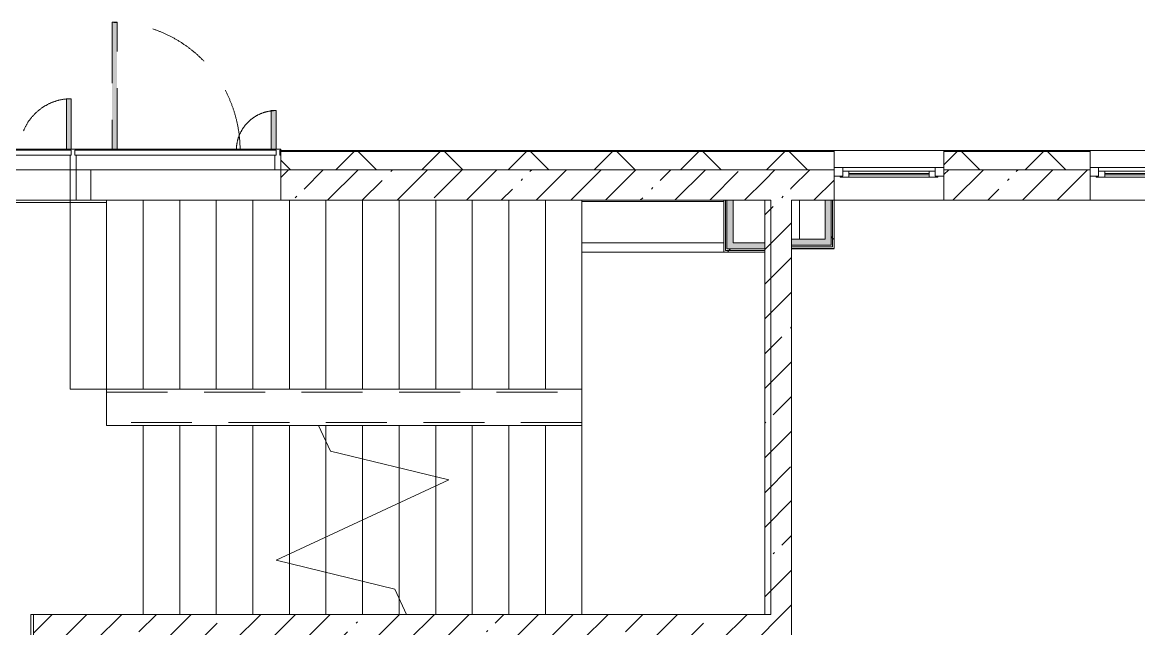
# Model space of a CAD drawing. Header units: millimetres. Extents: x 35098 to 231722, y -8553 to 29000.
# Drawn here: x 199200 to 208361, y 17634 to 22610 of the extents above; entities that cross this region are included whole.
import ezdxf

# ---------------------------------------------------------------- set-up
doc = ezdxf.new("R2010")
doc.units = ezdxf.units.MM
doc.linetypes.add('200_ШТРИХ__ш1_п0_6_', pattern=[800, 500, -300])
for name, color, linetype, lineweight in [('A-DETL-MBND-1', 7, '200_ШТРИХ__ш1_п0_6_', 9), ('A-GLAZ-2', 7, 'Continuous', 5), ('A-GLAZ-CWMG-1', 7, 'Continuous', 5), ('A-WALL', 7, 'Continuous', 9), ('A-WALL-4', 7, 'Continuous', 5), ('I-WALL-3', 7, 'Continuous', 5), ('S-STRS-4', 7, 'Continuous', 5), ('S-STRS-MBND-2', 7, 'Continuous', 5)]:
    doc.layers.add(name, color=color, linetype=linetype, lineweight=lineweight)
for name, color, linetype, lineweight, true_color in [('A-FLOR-1', 7, 'Continuous', 5, 0xaaaaaa), ('I-WALL-1', 7, 'Continuous', 5, 0xe7e7e7), ('I-WALL-2', 7, 'Continuous', 9, 0xe7e7e7)]:
    doc.layers.add(name, color=color, linetype=linetype, lineweight=lineweight, true_color=true_color)
pattern_1 = [(45, (104712.3, 0), (-285.1231, 285.1231), []), (45, (104997.44, 0), (-285.1231, 285.1231), [504.031, -100.806, 16.764, -84.042])]
pattern_2 = [(45, (104712.3, 0), (-530.33, 530.33), []), (135, (104712.3, 0), (-530.33, -530.33), [])]

# ---------------------------------------------------------------- blocks, each defined once
blk = doc.blocks.new('120_Окно_СКБ_1Ст - 120_Окно_СКБ_1Ст 900х2500_h_ с форточкой-22877787-2_7_2_птичка')
at = {"layer": 'A-GLAZ-2'}
for p, q in [((-450, -127), (-450, -57)), ((-450, -57), (-380, -57)), ((450, -57), (-450, -57)), ((-380, -57), (-380, -127)), ((380, -87), (-380, -87)), ((-380, -87), (-380, -127)), ((-330, -137), (-330, -87)), ((330, -137), (330, -87)), ((380, -127), (380, -57)), ((380, -57), (450, -57)), ((380, -127), (380, -87)), ((450, -57), (450, -127)), ((-380, -127), (-450, -127)), ((-450, -127), (-400, -127)), ((-380, -127), (-400, -127)), ((-400, -127), (-400, -137)), ((-400, -137), (400, -137)), ((400, -137), (-400, -137)), ((-330, -107), (330, -107)), ((330, -117), (-330, -117)), ((450, -127), (380, -127)), ((400, -127), (380, -127)), ((400, -127), (450, -127)), ((400, -137), (400, -127))]:
    blk.add_line(p, q, dxfattribs=at)
blk = doc.blocks.new('120_Окно_СКБ_2Ст_Фрамуга сверху - 120_Окно_СКБ_2Ст_2300х2500_h_ ДОО-23103760-2_7_2_птичка')
at = {"layer": 'A-GLAZ-2'}
for p, q in [((-1150, -127), (-1150, -57)), ((-1150, -57), (-1080, -57)), ((1150, -57), (-1150, -57)), ((-1080, -57), (-1080, -127)), ((-1080, -57), (1080, -57)), ((520, -87), (-1080, -87)), ((-1080, -87), (-1080, -127)), ((-1030, -137), (-1030, -87)), ((470, -137), (470, -87)), ((520, -127), (520, -57)), ((520, -57), (590, -57)), ((520, -127), (520, -87)), ((590, -57), (590, -127)), ((1080, -87), (590, -87)), ((590, -87), (590, -127)), ((640, -137), (640, -87)), ((1030, -137), (1030, -87)), ((1080, -127), (1080, -57)), ((1080, -57), (1150, -57)), ((1080, -127), (1080, -87)), ((1150, -57), (1150, -127)), ((-1080, -127), (-1150, -127)), ((-1150, -127), (-1100, -127)), ((-1080, -127), (-1100, -127)), ((-1100, -127), (-1100, -137)), ((-1100, -137), (540, -137)), ((540, -137), (-1100, -137)), ((-1030, -107), (470, -107)), ((470, -117), (-1030, -117)), ((590, -127), (520, -127)), ((540, -127), (520, -127)), ((540, -127), (570, -127)), ((540, -127), (570, -127)), ((540, -137), (540, -127)), ((590, -127), (570, -127)), ((570, -127), (570, -137)), ((570, -137), (1100, -137)), ((1100, -137), (570, -137)), ((640, -107), (1030, -107)), ((1030, -117), (640, -117)), ((1150, -127), (1080, -127)), ((1100, -127), (1080, -127)), ((1100, -127), (1149.8, -127)), ((1100, -137), (1100, -127))]:
    blk.add_line(p, q, dxfattribs=at)
blk = doc.blocks.new('DRS_ДПУ_распашная__2Ст_Прямоугольная1 - ВН-4_ Нр_ДО_1500х2200 глухая-26741401-2_7_2_птичка')
at = {"layer": 'A-DETL-MBND-1'}
h = blk.add_hatch(color=256, dxfattribs=at)
h.paths.add_polyline_path([(-760, 10), (-730, 10), (-730, 1050), (-770, 1050), (-770, 10)])
h.paths.add_polyline_path([(-760, 0), (-760, 10), (-770, 0)])
h = blk.add_hatch(color=256, dxfattribs=at)
h.paths.add_polyline_path([(760, 0), (770, 0), (760, 10)])
h.paths.add_polyline_path([(770, 10), (770, 423.1), (730, 423.1), (735.1, 10), (760, 10)])
for p, q in [((-770, 1050), (-770, 10)), ((-730, 1050), (-770, 1050)), ((-730, 10), (-730, 1050)), ((770, 423.1), (730, 423.1)), ((730, 423.1), (730, 10)), ((770, 10), (770, 423.1))]:
    blk.add_line(p, q, dxfattribs=at)
for centre, radius, start, end in [((-770, 0), 1050, 0.55196, 90), ((770, 0), 423.1, 90, 178.61029)]:
    blk.add_arc(centre, radius, start, end, dxfattribs=at)
blk = doc.blocks.new('Прямоугольный импост - Импост структурный с накладкой - 170мм-23713241-2_7_2_птичка')
at = {"layer": 'A-DETL-MBND-1'}
for p, q in [((-10, 0), (0, 0)), ((0, 0), (0, -10))]:
    blk.add_line(p, q, dxfattribs=at)
blk = doc.blocks.new('DRS_ДПУ_распашная__2Ст_Прямоугольная1 - ВН-4_ Нр_ДО_1500х2200 глухая-26857260-2_7_2_птичка')
at = {"layer": 'A-DETL-MBND-1'}
blk.add_hatch(color=256, dxfattribs=at).paths.add_polyline_path([(-662.5, 10), (-632.5, 10), (-632.5, 1050), (-672.5, 1050), (-672.5, 10)])
h = blk.add_hatch(color=256, dxfattribs=at)
h.paths.add_polyline_path([(662.5, 0), (672.5, 0), (662.5, 10)])
h.paths.add_polyline_path([(662.5, 10), (672.5, 10), (672.5, 325.6), (632.5, 325.6), (632.5, 10)])
for p, q in [((-672.5, 1050), (-672.5, 10)), ((-632.5, 1050), (-672.5, 1050)), ((-632.5, 10), (-632.5, 1050)), ((672.5, 325.6), (632.5, 325.6)), ((632.5, 325.6), (632.5, 10)), ((672.5, 10), (672.5, 325.6))]:
    blk.add_line(p, q, dxfattribs=at)
for centre, radius, start, end in [((-672.5, 0), 1050, 0.55196, 90), ((672.5, 0), 325.6, 90, 178.15712)]:
    blk.add_arc(centre, radius, start, end, dxfattribs=at)
blk = doc.blocks.new('PNS_Панель прямоугольная1 - Нр_Стекло - 40мм-22959730-2_7_2_птичка')
at = {"layer": 'A-GLAZ-2'}
for p, q in [((-770, 0), (770, 0)), ((770, 0), (-770, 0)), ((-760, -40), (760, -40))]:
    blk.add_line(p, q, dxfattribs=at)
blk = doc.blocks.new('PNS_Панель прямоугольная1 - Нр_Стекло - 40мм-23689183-2_7_2_птичка')
at = {"layer": 'A-GLAZ-2'}
for p, q in [((-825, 0), (825, 0)), ((825, 0), (-825, 0)), ((-815, -40), (815, -40))]:
    blk.add_line(p, q, dxfattribs=at)
blk = doc.blocks.new('Прямоугольный импост - Импост структурный с накладкой - 170мм-22874516-2_7_2_птичка')
at = {"layer": 'A-GLAZ-CWMG-1'}
for p, q in [((-50, 40), (-50, 160)), ((-50, 160), (0, 160)), ((0, 160), (0, 40)), ((-40, 40), (-50, 40)), ((-50, -10), (-50, 0)), ((-50, 0), (-40, 0)), ((-40, 0), (-40, 40)), ((-10, 40), (-10, 0)), ((0, 40), (-10, 40)), ((-10, 0), (0, 0)), ((0, 0), (0, -10)), ((0, -10), (-50, -10))]:
    blk.add_line(p, q, dxfattribs=at)
blk = doc.blocks.new('Прямоугольный импост - Импост структурный с накладкой - 170мм-22855553-2_7_2_птичка')
at = {"layer": 'A-GLAZ-CWMG-1'}
for p, q in [((93360, 21560), (93360, 21570)), ((93360, 21570), (94880, 21570)), ((94880, 21570), (94880, 21560)), ((93360, 21400), (94880, 21400))]:
    blk.add_line(p, q, dxfattribs=at)
blk = doc.blocks.new('Прямоугольный импост - Импост структурный с накладкой - 170мм-23689142-2_7_2_птичка')
at = {"layer": 'A-GLAZ-CWMG-1'}
for p, q in [((94930, 21560), (94930, 21570)), ((94930, 21570), (96560, 21570)), ((96560, 21570), (96560, 21560)), ((94930, 21400), (96560, 21400))]:
    blk.add_line(p, q, dxfattribs=at)
blk = doc.blocks.new('Прямоугольный импост - Импост структурный с накладкой - 170мм-22874498-2_7_2_птичка')
at = {"layer": 'A-GLAZ-CWMG-1'}
for p, q in [((-25, 40), (-25, 160)), ((-25, 160), (25, 160)), ((25, 160), (25, 40)), ((-15, 40), (-25, 40)), ((-25, -10), (-25, 0)), ((-25, 0), (-15, 0)), ((-15, 0), (-15, 40)), ((15, 40), (15, 0)), ((25, 40), (15, 40)), ((15, 0), (25, 0)), ((25, 0), (25, -10)), ((25, -10), (-25, -10))]:
    blk.add_line(p, q, dxfattribs=at)
blk = doc.blocks.new('Зашивка приборов отопления31 - Зашивка приборов отопления-33324104-2_7_2_птичка')
at = {"layer": 'A-WALL-4'}
for p, q in [((126595, 120), (125430, 120)), ((126595, 45), (126595, 120)), ((126595, 45), (125430, 45)), ((125430, 45), (126595, 45)), ((126595, -295), (126595, 45)), ((125430, -295), (126595, -295))]:
    blk.add_line(p, q, dxfattribs=at)

msp = doc.modelspace()

# ---------------------------------------------------------------- hatches: boundary and pattern name
at = {"layer": 'A-WALL-4'}
h = msp.add_hatch(dxfattribs=at)
h.set_pattern_fill('FP_103', color=256, style=0, pattern_type=2)
h.set_pattern_definition([(45, (104712.3, 0), (-353.5534, 353.5534), []), (135, (104712.3, 0), (-353.5534, -353.5534), [])])
h.paths.add_polyline_path([(229942.3, 21400), (229942.3, 21550), (224862.5, 21550), (224862.5, 21400), (229792.3, 21400)])
h.paths.add_polyline_path([(223962.5, 21400), (223962.5, 21550), (222612.8, 21550), (222612.8, 21400), (223219.2, 21400)])
h.paths.add_polyline_path([(211161.4, 21400), (211562.8, 21400), (211562.8, 21550), (210262.5, 21550), (210262.5, 21400), (210762.3, 21400)])
h.paths.add_polyline_path([(213762.8, 21400), (213762.8, 21550), (212462.8, 21550), (212462.8, 21400), (213016.5, 21400)])
h.paths.add_polyline_path([(214662.8, 21400), (215962.3, 21400), (215962.3, 21550), (214662.8, 21550)])
h.paths.add_polyline_path([(220812.8, 21400), (221712.8, 21400), (221712.8, 21550), (220312.8, 21550), (220312.8, 21400), (220436.6, 21400)])
h.paths.add_polyline_path([(216862.3, 21400), (218012.8, 21400), (218012.8, 21550), (216862.3, 21550)])
h.paths.add_polyline_path([(204668.8, 21400), (205862.3, 21400), (205862.3, 21550), (201322.3, 21550), (201322.3, 21400), (203741.3, 21400)])
h.paths.add_polyline_path([(206762.3, 21400), (207962.5, 21400), (207962.5, 21550), (206762.3, 21550)])
h.paths.add_polyline_path([(198022.3, 21400), (198022.3, 21550), (197772.3, 21550), (197772.3, 21400)])
at = {"layer": 'I-WALL-1'}
for points in [[(205837.3, 20780), (205837.3, 21150), (205787.3, 21150), (205787.3, 20780)], [(205512.3, 20780), (205787.3, 20780), (205787.3, 20830), (205512.3, 20830)]]:
    msp.add_hatch(color=256, dxfattribs=at).paths.add_polyline_path(points)
at = {"layer": 'I-WALL-2'}
for points in [[(205032.3, 20750), (205032.3, 21150), (204982.3, 21150), (204982.3, 20750)], [(205292.3, 20750), (205292.3, 20800), (205032.3, 20800), (205032.3, 20750), (205132.5, 20750)]]:
    msp.add_hatch(color=256, dxfattribs=at).paths.add_polyline_path(points)
at = {"layer": 'I-WALL-3'}
h = msp.add_hatch(dxfattribs=at)
h.set_pattern_fill('FP_111', color=256, style=0, pattern_type=2)
h.set_pattern_definition(pattern_1)
h.paths.add_polyline_path([(205292.3, 21150), (205292.3, 21400), (201322.3, 21400), (201322.3, 21150), (205032.3, 21150)])
h.paths.add_polyline_path([(198022.3, 21150), (198022.3, 21400), (197742.3, 21400), (197742.3, 21150)])
h = msp.add_hatch(dxfattribs=at)
h.set_pattern_fill('FP_111', color=256, style=0, pattern_type=2)
h.set_pattern_definition(pattern_1)
h.paths.add_polyline_path([(205512.3, 17750), (205512.3, 21400), (205292.3, 21400), (205292.3, 17750)])
h = msp.add_hatch(dxfattribs=at)
h.set_pattern_fill('FP_111', color=256, style=0, pattern_type=2)
h.set_pattern_definition(pattern_1)
h.paths.add_polyline_path([(216862.3, 21150), (218012.8, 21150), (218012.8, 21400), (216862.3, 21400)])
h.paths.add_polyline_path([(220812.8, 21150), (221712.8, 21150), (221712.8, 21400), (220812.8, 21400), (220812.8, 21239.3)])
h.paths.add_polyline_path([(225922.3, 21150), (225922.3, 21400), (225562.3, 21400), (225562.3, 21150)])
h.paths.add_polyline_path([(223227.8, 21150), (223962.5, 21150), (223962.5, 21400), (222612.8, 21400), (222612.8, 21150), (223219.2, 21150)])
h.paths.add_polyline_path([(205849.8, 21150), (205862.3, 21150), (205862.3, 21400), (205512.3, 21400), (205512.3, 21150), (205837.3, 21150)])
h.paths.add_polyline_path([(207451.3, 21150), (207962.5, 21150), (207962.5, 21400), (206762.3, 21400), (206762.3, 21150)])
h.paths.add_polyline_path([(210762.3, 21150), (211562.8, 21150), (211562.8, 21400), (210762.3, 21400)])
h.paths.add_polyline_path([(213016.5, 21150), (213762.8, 21150), (213762.8, 21400), (212462.8, 21400), (212462.8, 21150), (212937.3, 21150)])
h.paths.add_polyline_path([(215962.3, 21150), (215962.3, 21400), (215762.3, 21400), (215762.3, 21150), (215799, 21150)])
h.paths.add_polyline_path([(215062.3, 21150), (215062.3, 21400), (214662.8, 21400), (214662.8, 21150), (214871.5, 21150)])
h = msp.add_hatch(dxfattribs=at)
h.set_pattern_fill('FP_215', color=256, style=0, pattern_type=2)
h.set_pattern_definition(pattern_2)
h.paths.add_polyline_path([(205849.8, 20767.5), (205849.8, 21150), (205837.3, 21150), (205837.3, 20767.5)])
h = msp.add_hatch(dxfattribs=at)
h.set_pattern_fill('FP_215', color=256, style=0, pattern_type=2)
h.set_pattern_definition(pattern_2)
h.paths.add_polyline_path([(205862.3, 20755), (205862.3, 21150), (205849.8, 21150), (205849.8, 20755)])
h = msp.add_hatch(dxfattribs=at)
h.set_pattern_fill('FP_215', color=256, style=0, pattern_type=2)
h.set_pattern_definition(pattern_2)
h.paths.add_polyline_path([(204969.8, 20725), (205292.3, 20725), (205292.3, 20737.5), (204969.8, 20737.5)])
h = msp.add_hatch(dxfattribs=at)
h.set_pattern_fill('FP_215', color=256, style=0, pattern_type=2)
h.set_pattern_definition(pattern_2)
h.paths.add_polyline_path([(204982.3, 20737.5), (205292.3, 20737.5), (205292.3, 20750), (204982.3, 20750)])
h = msp.add_hatch(dxfattribs=at)
h.set_pattern_fill('FP_111', color=256, style=0, pattern_type=2)
h.set_pattern_definition(pattern_1)
h.paths.add_polyline_path([(203232.3, 17530), (205512.3, 17530), (205512.3, 17750), (199292.3, 17750), (199292.3, 17530), (202432.3, 17530)])

# ---------------------------------------------------------------- linework, layer by layer
at = {"layer": 'A-DETL-MBND-1'}
for p, q in [((199642.3, 21150), (199642.3, 21400)), ((199762.3, 21400), (199762.3, 21150)), ((199892.3, 19575), (203792.3, 19575)), ((203792.3, 19325), (199892.3, 19325))]:
    msp.add_line(p, q, dxfattribs=at)
at = {"layer": 'A-FLOR-1'}
for p, q in [((199592.3, 21150), (199592.3, 21400)), ((199892.3, 21130), (197762.3, 21130)), ((199892.3, 21150), (198022.3, 21150)), ((199892.3, 19300), (199892.3, 21150)), ((205577.3, 21150), (205577.3, 20830)), ((205862.3, 20750), (205512.3, 20750)), ((200192.3, 19300), (199892.3, 19300)), ((199271.3, 13620), (199271.3, 17750)), ((199271.3, 17750), (199292.3, 17750))]:
    msp.add_line(p, q, dxfattribs=at)
at = {"layer": 'A-WALL'}
for p, q in [((205862.3, 21553), (201322.3, 21553)), ((205862.3, 21550), (201322.3, 21550)), ((207962.5, 21553), (206762.3, 21553)), ((207962.5, 21550), (206762.3, 21550)), ((201322.3, 21400), (205292.3, 21400)), ((205862.3, 21400), (205512.3, 21400)), ((207962.5, 21400), (206762.3, 21400)), ((205032.3, 21150), (204957.3, 21150)), ((204969.8, 20737.5), (204969.8, 21150)), ((204982.3, 20750), (204982.3, 21150)), ((205862.3, 21150), (205787.3, 21150)), ((205837.3, 20780), (205837.3, 21150)), ((205849.8, 20767.5), (205849.8, 21150)), ((205292.3, 20725), (205292.3, 20800)), ((205512.3, 20830), (205512.3, 20755)), ((205292.3, 20737.5), (204969.8, 20737.5)), ((205292.3, 20750), (204982.3, 20750)), ((205512.3, 20780), (205837.3, 20780)), ((205512.3, 20767.5), (205849.8, 20767.5))]:
    msp.add_line(p, q, dxfattribs=at)
at = {"layer": 'A-WALL-4'}
for p, q in [((215962.3, 21558), (201322.3, 21558)), ((201322.3, 21558), (201322.3, 21400)), ((205862.3, 21400), (205862.3, 21558)), ((206762.3, 21558), (206762.3, 21400)), ((207962.5, 21400), (207962.5, 21558)), ((205292.3, 21400), (205512.3, 21400))]:
    msp.add_line(p, q, dxfattribs=at)
at = {"layer": 'I-WALL-3'}
for p, q in [((201322.3, 21400), (201322.3, 21150)), ((205862.3, 21150), (205862.3, 21400)), ((206762.3, 21400), (206762.3, 21150)), ((207962.5, 21150), (207962.5, 21400)), ((201322.3, 21150), (204957.3, 21150)), ((204957.3, 21150), (204957.3, 20725)), ((205032.3, 21150), (205292.3, 21150)), ((205032.3, 20800), (205032.3, 21150)), ((205292.3, 21150), (205292.3, 20800)), ((205512.3, 21150), (205787.3, 21150)), ((205512.3, 20830), (205512.3, 21150)), ((205787.3, 21150), (205787.3, 20830)), ((210262.3, 21150), (205862.3, 21150)), ((205862.3, 20755), (205862.3, 21150)), ((205292.3, 20800), (205032.3, 20800)), ((205787.3, 20830), (205512.3, 20830)), ((204957.3, 20725), (205292.3, 20725)), ((205292.3, 20725), (205292.3, 17750)), ((205512.3, 15235), (205512.3, 20755)), ((205512.3, 20755), (205862.3, 20755)), ((199292.3, 17750), (199292.3, 13620)), ((205292.3, 17750), (199292.3, 17750))]:
    msp.add_line(p, q, dxfattribs=at)
at = {"layer": 'S-STRS-4'}
for p, q in [((199592.3, 19600), (199592.3, 21150)), ((200192.3, 21150), (199892.3, 21150)), ((200492.3, 21150), (200192.3, 21150)), ((200192.3, 19600), (200192.3, 21150)), ((200192.3, 19600), (200192.3, 21150)), ((200792.3, 21150), (200492.3, 21150)), ((200492.3, 19600), (200492.3, 21150)), ((200492.3, 19600), (200492.3, 21150)), ((201092.3, 21150), (200792.3, 21150)), ((200792.3, 19600), (200792.3, 21150)), ((200792.3, 19600), (200792.3, 21150)), ((201322.3, 21150), (201092.3, 21150)), ((201092.3, 19600), (201092.3, 21150)), ((201092.3, 19600), (201092.3, 21150)), ((201392.3, 19600), (201392.3, 21150)), ((201392.3, 19600), (201392.3, 21150)), ((201692.3, 19600), (201692.3, 21150)), ((201692.3, 19600), (201692.3, 21150)), ((201992.3, 19600), (201992.3, 21150)), ((201992.3, 19600), (201992.3, 21150)), ((202292.3, 19600), (202292.3, 21150)), ((202292.3, 19600), (202292.3, 21150)), ((202592.3, 19600), (202592.3, 21150)), ((202592.3, 19600), (202592.3, 21150)), ((202892.3, 19600), (202892.3, 21150)), ((202892.3, 19600), (202892.3, 21150)), ((203192.3, 19600), (203192.3, 21150)), ((203192.3, 19600), (203192.3, 21150)), ((203492.3, 19600), (203492.3, 21150)), ((203492.3, 19600), (203492.3, 21150)), ((203792.3, 21140), (203792.3, 21150)), ((203792.3, 21140), (203792.3, 21150)), ((203792.3, 19600), (203792.3, 20725)), ((203792.3, 19600), (203792.3, 20725)), ((200192.3, 19600), (199892.3, 19600)), ((200492.3, 19600), (200192.3, 19600)), ((200792.3, 19600), (200492.3, 19600)), ((201092.3, 19600), (200792.3, 19600)), ((201392.3, 19600), (201092.3, 19600)), ((201692.3, 19600), (201392.3, 19600)), ((201992.3, 19600), (201692.3, 19600)), ((202292.3, 19600), (201992.3, 19600)), ((202592.3, 19600), (202292.3, 19600)), ((202892.3, 19600), (202592.3, 19600)), ((203192.3, 19600), (202892.3, 19600)), ((203492.3, 19600), (203192.3, 19600)), ((203792.3, 19600), (203492.3, 19600)), ((203792.3, 19600), (203792.3, 19300)), ((200192.3, 19300), (200192.3, 17750)), ((200192.3, 19300), (200492.3, 19300)), ((200192.3, 19300), (200192.3, 17750)), ((200492.3, 19300), (200792.3, 19300)), ((200492.3, 19300), (200492.3, 17750)), ((200492.3, 19300), (200492.3, 17750)), ((200792.3, 19300), (201092.3, 19300)), ((200792.3, 19300), (200792.3, 17750)), ((200792.3, 19300), (200792.3, 17750)), ((201092.3, 19300), (201392.3, 19300)), ((201092.3, 19300), (201092.3, 17750)), ((201092.3, 19300), (201092.3, 17750)), ((201392.3, 19300), (201630.9, 19300)), ((201392.3, 19300), (201392.3, 18245.2)), ((201392.3, 19300), (201392.3, 18245.2)), ((201630.9, 19300), (201692.3, 19300)), ((201692.3, 19300), (201992.3, 19300)), ((201692.3, 19300), (201692.3, 19168.4)), ((201692.3, 19300), (201692.3, 19168.4)), ((201992.3, 19300), (202292.3, 19300)), ((201992.3, 19300), (201992.3, 19027.2)), ((201992.3, 19300), (201992.3, 19027.2)), ((202292.3, 19300), (202592.3, 19300)), ((202292.3, 19300), (202292.3, 18954.3)), ((202292.3, 19300), (202292.3, 18954.3)), ((202592.3, 19300), (202892.3, 19300)), ((202592.3, 19300), (202592.3, 18881.4)), ((202592.3, 19300), (202592.3, 18881.4)), ((202892.3, 19300), (203192.3, 19300)), ((202892.3, 19300), (202892.3, 17750)), ((202892.3, 19300), (202892.3, 17750)), ((203192.3, 19300), (203492.3, 19300)), ((203192.3, 19300), (203192.3, 17750)), ((203192.3, 19300), (203192.3, 17750)), ((203492.3, 19300), (203792.3, 19300)), ((203492.3, 19300), (203492.3, 17750)), ((203492.3, 19300), (203492.3, 17750)), ((203792.3, 19300), (203792.3, 17750)), ((203792.3, 19300), (203792.3, 17750)), ((201692.3, 19168.4), (201692.3, 18385.1)), ((201692.3, 19168.4), (201692.3, 18385.1)), ((201992.3, 19027.2), (201992.3, 18525)), ((201992.3, 19027.2), (201992.3, 18525)), ((202292.3, 18954.3), (202292.3, 18664.9)), ((202292.3, 18954.3), (202292.3, 18664.9)), ((202592.3, 18881.4), (202592.3, 18804.8)), ((202592.3, 18881.4), (202592.3, 18804.8)), ((202592.3, 18804.8), (202592.3, 17750)), ((202592.3, 18804.8), (202592.3, 17750)), ((202292.3, 18664.9), (202292.3, 17881.6)), ((202292.3, 18664.9), (202292.3, 17881.6)), ((201992.3, 18525), (201992.3, 18022.8)), ((201992.3, 18525), (201992.3, 18022.8)), ((201692.3, 18385.1), (201692.3, 18095.7)), ((201692.3, 18385.1), (201692.3, 18095.7)), ((201392.3, 18245.2), (201392.3, 18168.6)), ((201392.3, 18245.2), (201392.3, 18168.6)), ((201392.3, 18168.6), (201392.3, 17750)), ((201392.3, 18168.6), (201392.3, 17750)), ((201692.3, 18095.7), (201692.3, 17750)), ((201692.3, 18095.7), (201692.3, 17750)), ((201992.3, 18022.8), (201992.3, 17750)), ((201992.3, 18022.8), (201992.3, 17750)), ((202292.3, 17881.6), (202292.3, 17750)), ((202292.3, 17881.6), (202292.3, 17750)), ((202292.3, 17750), (202353.7, 17750))]:
    msp.add_line(p, q, dxfattribs=at)
at = {"layer": 'S-STRS-MBND-2'}
for p, q in [((199592.3, 19600), (199592.3, 21150)), ((203792.3, 21150), (199592.3, 21150)), ((199892.3, 19600), (199892.3, 21150)), ((199892.3, 19600), (199892.3, 21150)), ((200192.3, 19600), (200192.3, 21150)), ((200192.3, 19600), (200192.3, 21150)), ((200492.3, 19600), (200492.3, 21150)), ((200492.3, 19600), (200492.3, 21150)), ((200792.3, 19600), (200792.3, 21150)), ((200792.3, 19600), (200792.3, 21150)), ((201092.3, 19600), (201092.3, 21150)), ((201092.3, 19600), (201092.3, 21150)), ((201392.3, 19600), (201392.3, 21150)), ((201392.3, 19600), (201392.3, 21150)), ((201692.3, 19600), (201692.3, 21150)), ((201692.3, 19600), (201692.3, 21150)), ((201992.3, 19600), (201992.3, 21150)), ((201992.3, 19600), (201992.3, 21150)), ((202292.3, 19600), (202292.3, 21150)), ((202292.3, 19600), (202292.3, 21150)), ((202592.3, 19600), (202592.3, 21150)), ((202592.3, 19600), (202592.3, 21150)), ((202892.3, 19600), (202892.3, 21150)), ((202892.3, 19600), (202892.3, 21150)), ((203192.3, 19600), (203192.3, 21150)), ((203192.3, 19600), (203192.3, 21150)), ((203492.3, 19600), (203492.3, 21150)), ((203492.3, 19600), (203492.3, 21150)), ((205342.3, 21150), (203792.3, 21150)), ((203792.3, 19600), (203792.3, 21150)), ((203792.3, 19600), (203792.3, 21150)), ((205342.3, 17750), (205342.3, 21150)), ((203792.3, 19600), (199592.3, 19600)), ((203792.3, 19600), (203792.3, 19300)), ((201630.9, 19300), (203792.3, 19300)), ((201728.2, 19091.4), (201630.9, 19300)), ((201692.3, 19300), (201692.3, 19168.4)), ((201692.3, 19300), (201692.3, 19168.4)), ((201992.3, 19300), (201992.3, 19027.2)), ((201992.3, 19300), (201992.3, 19027.2)), ((202292.3, 19300), (202292.3, 18954.3)), ((202292.3, 19300), (202292.3, 18954.3)), ((202592.3, 19300), (202592.3, 18881.4)), ((202592.3, 19300), (202592.3, 18881.4)), ((202892.3, 19300), (202892.3, 17750)), ((202892.3, 19300), (202892.3, 17750)), ((203192.3, 19300), (203192.3, 17750)), ((203192.3, 19300), (203192.3, 17750)), ((203492.3, 19300), (203492.3, 17750)), ((203492.3, 19300), (203492.3, 17750)), ((203792.3, 19300), (203792.3, 17750)), ((203792.3, 19300), (203792.3, 17750)), ((202700.4, 18855.2), (201728.2, 19091.4)), ((201284.3, 18194.8), (202700.4, 18855.2)), ((202592.3, 18804.8), (202592.3, 17750)), ((202592.3, 18804.8), (202592.3, 17750)), ((202292.3, 18664.9), (202292.3, 17881.6)), ((202292.3, 18664.9), (202292.3, 17881.6)), ((201992.3, 18525), (201992.3, 18022.8)), ((201992.3, 18525), (201992.3, 18022.8)), ((201692.3, 18385.1), (201692.3, 18095.7)), ((201692.3, 18385.1), (201692.3, 18095.7)), ((201392.3, 18245.2), (201392.3, 18168.6)), ((201392.3, 18245.2), (201392.3, 18168.6)), ((202256.5, 17958.6), (201284.3, 18194.8)), ((202353.7, 17750), (202256.5, 17958.6)), ((202353.7, 17750), (203792.3, 17750)), ((203792.3, 17750), (205342.3, 17750))]:
    msp.add_line(p, q, dxfattribs=at)

# ---------------------------------------------------------------- block references
at = {"layer": 'A-DETL-MBND-1'}
for name, p in [('DRS_ДПУ_распашная__2Ст_Прямоугольная1 - ВН-4_ Нр_ДО_1500х2200 глухая-26741401-2_7_2_птичка', (198832.3, 21560)), ('DRS_ДПУ_распашная__2Ст_Прямоугольная1 - ВН-4_ Нр_ДО_1500х2200 глухая-26857260-2_7_2_птичка', (200609.8, 21560))]:
    msp.add_blockref(name, p, dxfattribs=at)
at = {"layer": 'A-DETL-MBND-1', "extrusion": (0, 0, -1), "rotation": 180}
msp.add_blockref('Прямоугольный импост - Импост структурный с накладкой - 170мм-23713241-2_7_2_птичка', (-201322.3, 21560), dxfattribs=at)
at = {"layer": 'A-GLAZ-2'}
for name, p in [('PNS_Панель прямоугольная1 - Нр_Стекло - 40мм-22959730-2_7_2_птичка', (198832.3, 21560)), ('PNS_Панель прямоугольная1 - Нр_Стекло - 40мм-23689183-2_7_2_птичка', (200457.3, 21560)), ('120_Окно_СКБ_1Ст - 120_Окно_СКБ_1Ст 900х2500_h_ с форточкой-22877787-2_7_2_птичка', (206312.3, 21475)), ('120_Окно_СКБ_2Ст_Фрамуга сверху - 120_Окно_СКБ_2Ст_2300х2500_h_ ДОО-23103760-2_7_2_птичка', (209112.5, 21475))]:
    msp.add_blockref(name, p, dxfattribs=at)
at = {"layer": 'A-GLAZ-CWMG-1'}
for name in ['Прямоугольный импост - Импост структурный с накладкой - 170мм-22855553-2_7_2_птичка', 'Прямоугольный импост - Импост структурный с накладкой - 170мм-23689142-2_7_2_птичка']:
    msp.add_blockref(name, (104712.3, 0), dxfattribs=at)
at = {"layer": 'A-GLAZ-CWMG-1', "extrusion": (0, 0, -1), "rotation": 180}
for name, p in [('Прямоугольный импост - Импост структурный с накладкой - 170мм-22874498-2_7_2_птичка', (-199617.3, 21560)), ('Прямоугольный импост - Импост структурный с накладкой - 170мм-22874516-2_7_2_птичка', (-201322.3, 21560))]:
    msp.add_blockref(name, p, dxfattribs=at)
at = {"layer": 'A-WALL-4', "rotation": 180}
msp.add_blockref('Зашивка приборов отопления31 - Зашивка приборов отопления-33324104-2_7_2_птичка', (330387.4, 20845), dxfattribs=at)

doc.saveas('drawing.dxf')
